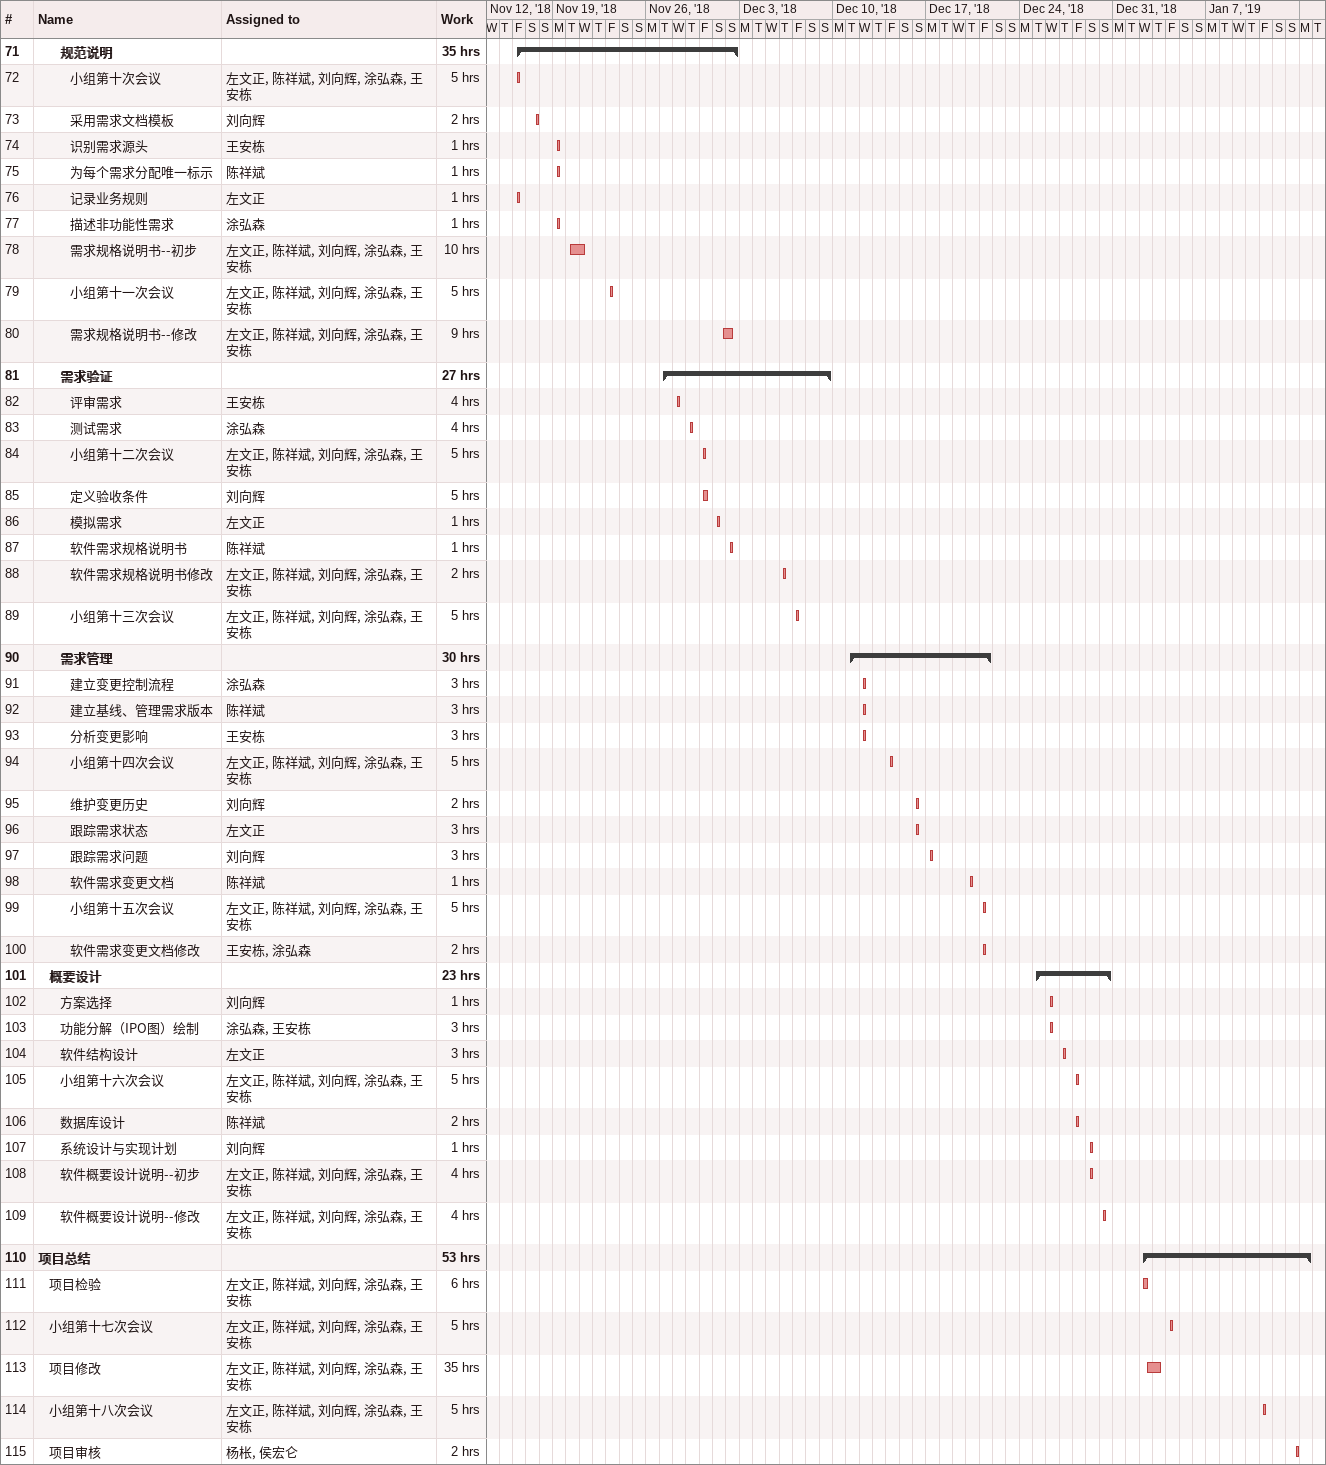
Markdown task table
| ID | Level | Task | Start | Finish | Resources | Work (h) |
|---|---|---|---|---|---|---|
| 71 | 3 | **规范说明** | 2018-11-16 | 2018-12-02 |  | 35 |
| 72 | 4 | 小组第十次会议 | 2018-11-16 | 2018-11-16 | 左文正, 陈祥斌, 刘向辉, 涂弘森, 王安栋 | 5 |
| 73 | 4 | 采用需求文档模板 | 2018-11-17 | 2018-11-17 | 刘向辉 | 2 |
| 74 | 4 | 识别需求源头 | 2018-11-19 | 2018-11-19 | 王安栋 | 1 |
| 75 | 4 | 为每个需求分配唯一标示 | 2018-11-19 | 2018-11-19 | 陈祥斌 | 1 |
| 76 | 4 | 记录业务规则 | 2018-11-16 | 2018-11-16 | 左文正 | 1 |
| 77 | 4 | 描述非功能性需求 | 2018-11-19 | 2018-11-19 | 涂弘森 | 1 |
| 78 | 4 | 需求规格说明书--初步 | 2018-11-20 | 2018-11-21 | 左文正, 陈祥斌, 刘向辉, 涂弘森, 王安栋 | 10 |
| 79 | 4 | 小组第十一次会议 | 2018-11-23 | 2018-11-23 | 左文正, 陈祥斌, 刘向辉, 涂弘森, 王安栋 | 5 |
| 80 | 4 | 需求规格说明书--修改 | 2018-12-01 | 2018-12-02 | 左文正, 陈祥斌, 刘向辉, 涂弘森, 王安栋 | 9 |
| 81 | 3 | **需求验证** | 2018-11-27 | 2018-12-09 |  | 27 |
| 82 | 4 | 评审需求 | 2018-11-28 | 2018-11-28 | 王安栋 | 4 |
| 83 | 4 | 测试需求 | 2018-11-29 | 2018-11-29 | 涂弘森 | 4 |
| 84 | 4 | 小组第十二次会议 | 2018-11-30 | 2018-11-30 | 左文正, 陈祥斌, 刘向辉, 涂弘森, 王安栋 | 5 |
| 85 | 4 | 定义验收条件 | 2018-11-30 | 2018-11-30 | 刘向辉 | 5 |
| 86 | 4 | 模拟需求 | 2018-12-01 | 2018-12-01 | 左文正 | 1 |
| 87 | 4 | 软件需求规格说明书 | 2018-12-02 | 2018-12-02 | 陈祥斌 | 1 |
| 88 | 4 | 软件需求规格说明书修改 | 2018-12-06 | 2018-12-06 | 左文正, 陈祥斌, 刘向辉, 涂弘森, 王安栋 | 2 |
| 89 | 4 | 小组第十三次会议 | 2018-12-07 | 2018-12-07 | 左文正, 陈祥斌, 刘向辉, 涂弘森, 王安栋 | 5 |
| 90 | 3 | **需求管理** | 2018-12-11 | 2018-12-21 |  | 30 |
| 91 | 4 | 建立变更控制流程 | 2018-12-12 | 2018-12-12 | 涂弘森 | 3 |
| 92 | 4 | 建立基线、管理需求版本 | 2018-12-12 | 2018-12-12 | 陈祥斌 | 3 |
| 93 | 4 | 分析变更影响 | 2018-12-12 | 2018-12-12 | 王安栋 | 3 |
| 94 | 4 | 小组第十四次会议 | 2018-12-14 | 2018-12-14 | 左文正, 陈祥斌, 刘向辉, 涂弘森, 王安栋 | 5 |
| 95 | 4 | 维护变更历史 | 2018-12-16 | 2018-12-16 | 刘向辉 | 2 |
| 96 | 4 | 跟踪需求状态 | 2018-12-16 | 2018-12-16 | 左文正 | 3 |
| 97 | 4 | 跟踪需求问题 | 2018-12-17 | 2018-12-17 | 刘向辉 | 3 |
| 98 | 4 | 软件需求变更文档 | 2018-12-20 | 2018-12-20 | 陈祥斌 | 1 |
| 99 | 4 | 小组第十五次会议 | 2018-12-21 | 2018-12-21 | 左文正, 陈祥斌, 刘向辉, 涂弘森, 王安栋 | 5 |
| 100 | 4 | 软件需求变更文档修改 | 2018-12-21 | 2018-12-21 | 王安栋, 涂弘森 | 2 |
| 101 | 2 | **概要设计** | 2018-12-25 | 2018-12-30 |  | 23 |
| 102 | 3 | 方案选择 | 2018-12-26 | 2018-12-26 | 刘向辉 | 1 |
| 103 | 3 | 功能分解（IPO图）绘制 | 2018-12-26 | 2018-12-26 | 涂弘森, 王安栋 | 3 |
| 104 | 3 | 软件结构设计 | 2018-12-27 | 2018-12-27 | 左文正 | 3 |
| 105 | 3 | 小组第十六次会议 | 2018-12-28 | 2018-12-28 | 左文正, 陈祥斌, 刘向辉, 涂弘森, 王安栋 | 5 |
| 106 | 3 | 数据库设计 | 2018-12-28 | 2018-12-28 | 陈祥斌 | 2 |
| 107 | 3 | 系统设计与实现计划 | 2018-12-29 | 2018-12-29 | 刘向辉 | 1 |
| 108 | 3 | 软件概要设计说明--初步 | 2018-12-29 | 2018-12-29 | 左文正, 陈祥斌, 刘向辉, 涂弘森, 王安栋 | 4 |
| 109 | 3 | 软件概要设计说明--修改 | 2018-12-30 | 2018-12-30 | 左文正, 陈祥斌, 刘向辉, 涂弘森, 王安栋 | 4 |
| 110 | 1 | **项目总结** | 2019-01-02 | 2019-01-14 |  | 53 |
| 111 | 2 | 项目检验 | 2019-01-02 | 2019-01-02 | 左文正, 陈祥斌, 刘向辉, 涂弘森, 王安栋 | 6 |
| 112 | 2 | 小组第十七次会议 | 2019-01-04 | 2019-01-04 | 左文正, 陈祥斌, 刘向辉, 涂弘森, 王安栋 | 5 |
| 113 | 2 | 项目修改 | 2019-01-02 | 2019-01-03 | 左文正, 陈祥斌, 刘向辉, 涂弘森, 王安栋 | 35 |
| 114 | 2 | 小组第十八次会议 | 2019-01-11 | 2019-01-11 | 左文正, 陈祥斌, 刘向辉, 涂弘森, 王安栋 | 5 |
| 115 | 2 | 项目审核 | 2019-01-13 | 2019-01-13 | 杨枨, 侯宏仑 | 2 |
